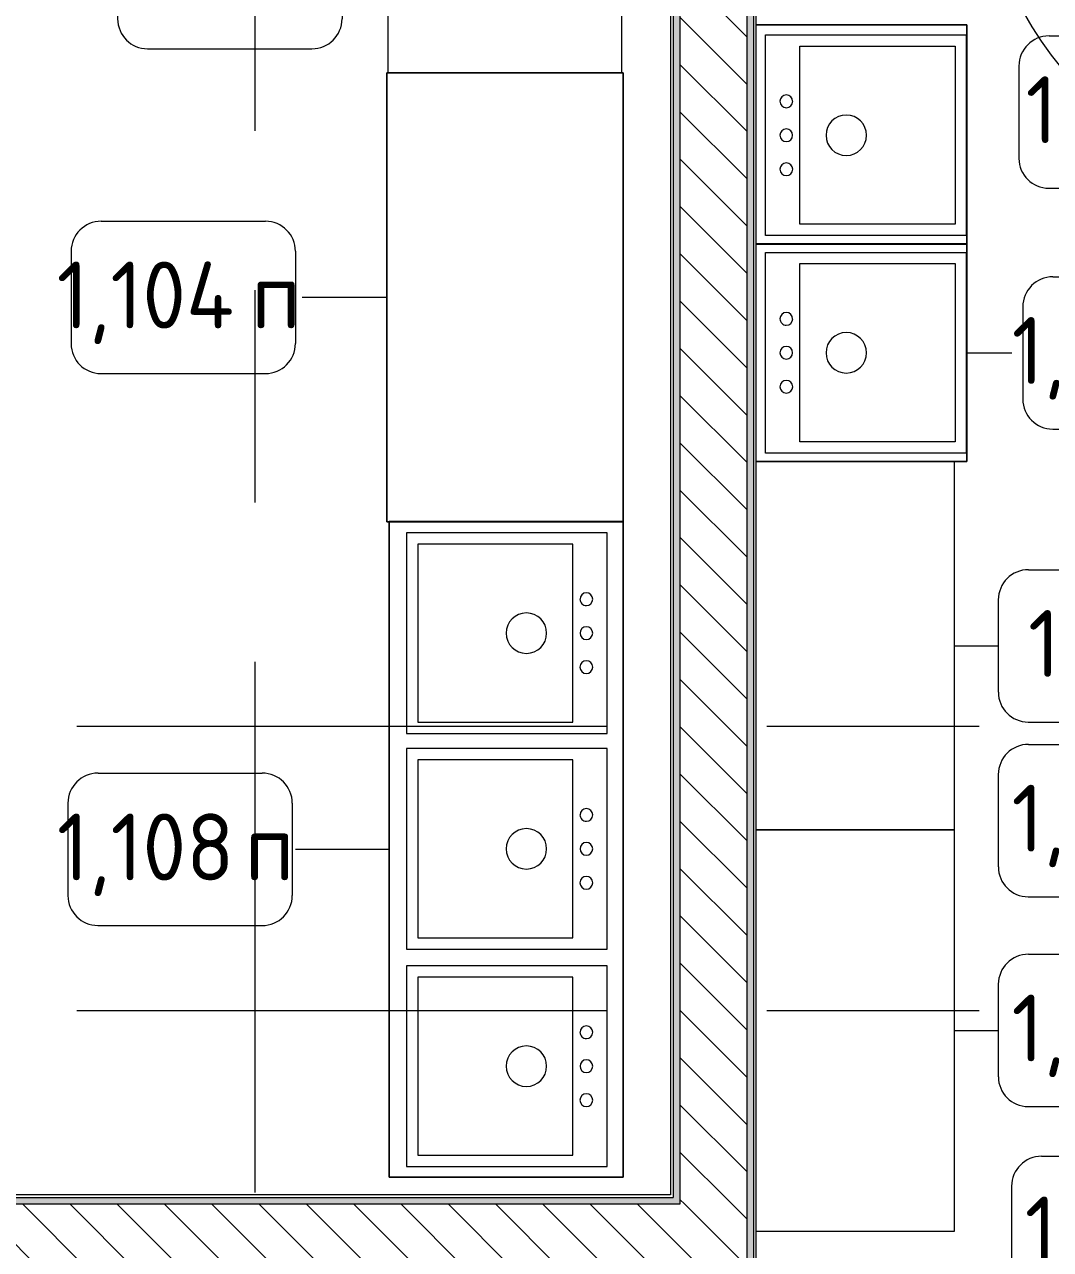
# Model space of a CAD drawing. Header units: millimetres. Extents: x 35840 to 252964, y -8553 to 29000.
# Drawn here: x 55970 to 59038, y 20585 to 24248 of the extents above; entities that cross this region are included whole.
import ezdxf

# ---------------------------------------------------------------- set-up
doc = ezdxf.new("R2010")
doc.units = ezdxf.units.MM
doc.linetypes.add('Осевая', pattern=[3175, 635, -476.25, 1587.5, -476.25])
for name, color, linetype, lineweight in [('A-DETL-GENF', 7, 'Continuous', 9), ('A-DOOR', 7, 'Continuous', 9), ('A-WALL', 7, 'Continuous', 9), ('I-FURN-IDEN', 7, 'Continuous', 9), ('I-WALL', 7, 'Continuous', 9), ('P-SANR-FIXT', 7, 'Continuous', 9), ('P-SANR-FIXT-2', 7, 'Continuous', 13), ('Оси-2', 7, 'Осевая', 9)]:
    doc.layers.add(name, color=color, linetype=linetype, lineweight=lineweight)
for name, color, linetype, lineweight, true_color in [('A-DOOR-1', 7, 'Continuous', 9, 0xc0c0c0), ('A-WALL-1', 9, 'Continuous', 9, 0x808080), ('A-WALL-FNSH-1', 9, 'Continuous', 9, 0x808080), ('I-FURN-1', 9, 'Continuous', 9, 0x808080)]:
    doc.layers.add(name, color=color, linetype=linetype, lineweight=lineweight, true_color=true_color)
doc.styles.add('GOST Common', font='GOST_Common.ttf', dxfattribs={"height": 200})
pattern_1 = [(135, (600, 0), (-70.71068, -70.71068), [])]
pattern_2 = [(0, (600, 0), (121.92, 30.48), [10.058, -81.382, 10.058, -81.382, -487.68]), (0, (600, 0), (121.92, 30.48), [-182.88, 10.058, -172.822, 10.058, -81.382, -213.36]), (0, (600, 0), (121.92, 30.48), [-457.2, 10.058, -50.902, 10.058, -142.342]), (120, (645.72, 15.24), (-87.356454, 90.345817), [10.058, -81.382, 10.058, -81.382, -487.68]), (120, (645.72, 15.24), (-87.356454, 90.345817), [-182.88, 10.058, -172.822, 10.058, -81.382, -213.36]), (120, (645.72, 15.24), (-87.356454, 90.345817), [-457.2, 10.058, -50.902, 10.058, -142.342]), (240, (660.96, 76.2), (-34.563546, -120.825817), [10.058, -81.382, 10.058, -81.382, -487.68]), (240, (660.96, 76.2), (-34.563546, -120.825817), [-182.88, 10.058, -172.822, 10.058, -81.382, -213.36]), (240, (660.96, 76.2), (-34.563546, -120.825817), [-457.2, 10.058, -50.902, 10.058, -142.342])]

# ---------------------------------------------------------------- blocks, each defined once
blk = doc.blocks.new('Дверь_Витражная_остекление_ - В-6 витраж-32305533-План расстановки мебели и оборудования 1 этажа в осях 12-23')
at = {"layer": 'A-DETL-GENF'}
for p, q in [((-535, 1080), (-490, 1080)), ((-535, 1080), (-535, 17)), ((-490, 1080), (-535, 1080)), ((-535, 1080), (-535, 17)), ((-490, 1080), (-490, 10)), ((-490, 10), (-490, 1080)), ((-535, 1000), (-490, 1000)), ((-525, 1000), (-525, 90)), ((-481, 1000), (-481, 90)), ((-535, 90), (-490, 90)), ((401, 64), (401, 19)), ((561, 54), (401, 54)), ((481, 19), (481, 64)), ((481, 64), (481, 19)), ((561, 64), (561, 19)), ((-490, 10), (-525, 10)), ((-525, 10), (-490, 10)), ((-480, 10), (-525, 10)), ((-480, 0), (-480, 10)), ((525, 10), (401, 10)), ((480, -60), (480, 10)), ((480, 10), (525, 10)), ((-480, -60), (-480, -20)), ((-525, -60), (-480, -60)), ((525, -60), (480, -60))]:
    blk.add_line(p, q, dxfattribs=at)
at = {"layer": 'A-DOOR-1'}
blk.add_line((-535, 1080), (-535, 17), dxfattribs=at)
blk.add_arc((-535, 10), 1070, 0.3759, 90, dxfattribs=at)
blk = doc.blocks.new('Стол базовый прямоугольный - 1_222п-25546298-План расстановки мебели и оборудования 1 этажа в осях 12-23')
at = {"layer": 'I-FURN-1'}
for p, q in [((350, 300), (-350, 300)), ((-350, 300), (-350, -300)), ((350, -300), (350, 300)), ((-350, -300), (350, -300))]:
    blk.add_line(p, q, dxfattribs=at)
blk = doc.blocks.new('Мойка кухонная - Мойка Steel Hammer SH R 5151 GLOWE 4-25621774-План расстановки мебели и оборудования 1 этажа в осях 12-23')
at = {"layer": 'P-SANR-FIXT'}
for p, q in [((300, 0), (-300, 0)), ((-300, 0), (-300, -600)), ((300, -600), (300, 0)), ((266.1, -102.3), (-266.6, -102.3)), ((-266.6, -102.3), (-266.6, -566.4)), ((266.1, -566.4), (266.1, -102.3)), ((-266.6, -566.4), (266.1, -566.4)), ((-300, -600), (300, -600))]:
    blk.add_line(p, q, dxfattribs=at)
for centre, radius, start, end in [((-101.6, -61.9), 19, 90, 180), ((-101.6, -61.9), 19, 180, 270), ((-101.6, -61.9), 19, 360, 90), ((-101.6, -61.9), 19.1, 270, 360), ((0, -61.9), 19, 360, 180), ((0, -61.9), 19, 180, 360), ((101.6, -61.9), 19.1, 360, 180), ((101.6, -61.9), 19.1, 180, 360), ((0, -241.3), 60.5, 360, 180), ((0, -241.3), 60.5, 180, 360)]:
    blk.add_arc(centre, radius, start, end, dxfattribs=at)
blk = doc.blocks.new('Стол базовый прямоугольный - 1_10п-25623330-План расстановки мебели и оборудования 1 этажа в осях 12-23')
at = {"layer": 'I-FURN-1'}
for p, q in [((600, 300), (-600, 300)), ((-600, 300), (-600, -292.9)), ((600, -292.9), (600, 300))]:
    blk.add_line(p, q, dxfattribs=at)
blk = doc.blocks.new('Стол базовый прямоугольный - 1_9п-25623437-План расстановки мебели и оборудования 1 этажа в осях 12-23')
at = {"layer": 'I-FURN-1'}
for p, q in [((550, 300), (-550, 300)), ((-550, 300), (-550, -292.9)), ((550, -292.9), (550, 300))]:
    blk.add_line(p, q, dxfattribs=at)
blk = doc.blocks.new('Мойка кухонная - Мойка Steel Hammer SH R 5151 GLOWE 4-25623908-План расстановки мебели и оборудования 1 этажа в осях 12-23')
at = {"layer": 'P-SANR-FIXT'}
for p, q in [((-300, 600), (300, 600)), ((-300, 0), (-300, 600)), ((300, 600), (300, 0)), ((-266.6, 566.4), (266.1, 566.4)), ((-266.6, 102.3), (-266.6, 566.4)), ((266.1, 566.4), (266.1, 102.3)), ((266.1, 102.3), (-266.6, 102.3)), ((300, 0), (-300, 0))]:
    blk.add_line(p, q, dxfattribs=at)
for centre, radius, start, end in [((0, 241.3), 60.5, 0, 180), ((0, 241.3), 60.5, 180, 0), ((-101.6, 61.9), 19, 90, 180), ((-101.6, 61.9), 19.1, 0, 90), ((0, 61.9), 19, 0, 180), ((101.6, 61.9), 19.1, 0, 180), ((-101.6, 61.9), 19, 180, 270), ((-101.6, 61.9), 19, 270, 0), ((0, 61.9), 19, 180, 0), ((101.6, 61.9), 19.1, 180, 0)]:
    blk.add_arc(centre, radius, start, end, dxfattribs=at)
blk = doc.blocks.new('Марка_Мебель - В прямоуг_Balcon_Марка-25523697-План расстановки мебели и оборудования 1 этажа в осях 12-23')
at = {"layer": 'I-FURN-IDEN'}
for p, q in [((-2.455, 2.278), (2.455, 2.278)), ((-3.355, 1.378), (-3.355, -1.384)), ((3.355, 1.378), (3.355, -1.378)), ((-2.461, -2.278), (2.455, -2.278))]:
    blk.add_line(p, q, dxfattribs=at)
for centre, radius, start, end in [((-2.455, 1.378), 0.9, 90, 180), ((2.455, 1.378), 0.9, 0, 90), ((-2.461, -1.384), 0.893, 180, 270), ((2.455, -1.378), 0.9, 270, 0)]:
    blk.add_arc(centre, radius, start, end, dxfattribs=at)

msp = doc.modelspace()

# ---------------------------------------------------------------- hatches: boundary and pattern name
at = {"layer": 'I-WALL'}
h = msp.add_hatch(dxfattribs=at)
h.set_pattern_fill('FP_20', color=256, style=0, pattern_type=2)
h.set_pattern_definition(pattern_1)
h.paths.add_polyline_path([(58006.9, 20720), (58130, 20720), (58130, 24890), (57930, 24890), (57930, 20720)])
h = msp.add_hatch(dxfattribs=at)
h.set_pattern_fill('FP_85', color=256, style=0, pattern_type=2)
h.set_pattern_definition(pattern_2)
h.paths.add_polyline_path([(58130, 18720), (58150, 18720), (58150, 19320), (58138, 19320), (58138, 19290), (58130, 19290)])
h.paths.add_polyline_path([(58138, 20420), (58150, 20420), (58150, 24810), (58130, 24810), (58130, 20450), (58138, 20450)])
h = msp.add_hatch(dxfattribs=at)
h.set_pattern_fill('FP_85', color=256, style=0, pattern_type=2)
h.set_pattern_definition(pattern_2)
h.paths.add_polyline_path([(57930, 20740), (57930, 24730), (57910, 24730), (57910, 20740)])
h = msp.add_hatch(dxfattribs=at)
h.set_pattern_fill('FP_85', color=256, style=0, pattern_type=2)
h.set_pattern_definition(pattern_2)
h.paths.add_polyline_path([(57930, 20720), (57930, 20740), (51600, 20740), (51600, 20720), (57282.2, 20720)])
h = msp.add_hatch(dxfattribs=at)
h.set_pattern_fill('FP_20', color=256, style=0, pattern_type=2)
h.set_pattern_definition(pattern_1)
h.paths.add_polyline_path([(58130, 20520), (58130, 20720), (51600, 20720), (51600, 20520), (58006.9, 20520)])

# ---------------------------------------------------------------- linework, layer by layer
at = {"layer": 'A-WALL'}
for p, q in [((58150, 24809), (58150, 20420)), ((57910, 24730), (57910, 20740)), ((51620, 20740), (57910, 20740))]:
    msp.add_line(p, q, dxfattribs=at)
at = {"layer": 'A-WALL-1'}
for p, q in [((58130, 24890), (58130, 20450)), ((57930, 24750), (57930, 20720)), ((57930, 20720), (51600, 20720))]:
    msp.add_line(p, q, dxfattribs=at)
at = {"layer": 'A-WALL-FNSH-1'}
for p, q in [((58158, 20420), (58158, 24809)), ((57902, 24722), (57902, 20748)), ((57902, 20748), (51628, 20748))]:
    msp.add_line(p, q, dxfattribs=at)
at = {"layer": 'I-FURN-1'}
for p, q in [((58788.1, 24247.7), (58158, 24247.7)), ((58158, 24247.7), (58788.1, 24247.7)), ((58788.1, 23591.9), (58788.1, 24247.7)), ((58788.1, 24247.7), (58788.1, 23591.9)), ((57056.2, 24103.4), (57053.6, 24103.4)), ((57053.6, 24103.4), (57053.6, 22760.8)), ((57053.6, 22760.8), (57053.6, 24103.4)), ((57053.6, 24103.4), (57056.2, 24103.4)), ((57756.2, 24103.4), (57056.2, 24103.4)), ((57056.2, 24103.4), (57756.2, 24103.4)), ((57760.7, 24103.4), (57756.2, 24103.4)), ((57756.2, 24103.4), (57760.7, 24103.4)), ((57760.7, 22760.8), (57760.7, 24103.4)), ((57760.7, 24103.4), (57760.7, 22760.8)), ((58158, 23591.9), (58788.1, 23591.9)), ((58788.1, 23591.9), (58158, 23591.9)), ((58788.1, 23590.9), (58158, 23590.9)), ((58158, 23590.9), (58788.1, 23590.9)), ((58788.1, 22941.4), (58788.1, 23590.9)), ((58788.1, 23590.9), (58788.1, 22941.4)), ((58158, 22941.4), (58788.1, 22941.4)), ((58788.1, 22941.4), (58158, 22941.4)), ((57053.6, 22760.8), (57060.5, 22760.8)), ((57060.5, 22760.8), (57053.6, 22760.8)), ((57760.5, 22761.5), (57060.5, 22761.5)), ((57060.5, 22761.5), (57060.5, 20801.5)), ((57060.5, 22761.5), (57760.5, 22761.5)), ((57060.5, 22760.8), (57760.5, 22760.8)), ((57760.5, 22760.8), (57060.5, 22760.8)), ((57060.5, 20801.5), (57060.5, 22760.8)), ((57760.5, 20801.5), (57760.5, 22761.5)), ((57760.5, 22760.8), (57760.5, 20801.5)), ((57060.5, 20801.5), (57760.5, 20801.5)), ((57760.5, 20801.5), (57060.5, 20801.5))]:
    msp.add_line(p, q, dxfattribs=at)
at = {"layer": 'I-FURN-IDEN'}
for p, q in [((57053.6, 23432.1), (56800.4, 23432.1)), ((58788.1, 23266.1), (58922.3, 23266.1)), ((58750.9, 22390), (58882.1, 22390)), ((57060.5, 21781.5), (56780.9, 21781.5)), ((58750.9, 21240), (58882.1, 21240))]:
    msp.add_line(p, q, dxfattribs=at)
at = {"layer": 'Оси-2'}
for p, q in [((56660, 593.7), (56660, 24898.1)), ((39140.1, 22150), (82060, 22150)), ((39140.1, 21300), (82060, 21300))]:
    msp.add_line(p, q, dxfattribs=at)

# ---------------------------------------------------------------- block references
at = {"layer": 'A-DOOR', "rotation": 180}
msp.add_blockref('Дверь_Витражная_остекление_ - В-6 витраж-32305533-План расстановки мебели и оборудования 1 этажа в осях 12-23', (59360, 24810), dxfattribs=at)
at = {"layer": 'I-FURN-1'}
msp.add_blockref('Стол базовый прямоугольный - 1_222п-25546298-План расстановки мебели и оборудования 1 этажа в осях 12-23', (57406.2, 24403.3), dxfattribs=at)
at = {"layer": 'I-FURN-1', "rotation": 270.0000000000002}
for name, p in [('Стол базовый прямоугольный - 1_9п-25623437-План расстановки мебели и оборудования 1 этажа в осях 12-23', (58450.9, 22390)), ('Стол базовый прямоугольный - 1_10п-25623330-План расстановки мебели и оборудования 1 этажа в осях 12-23', (58450.9, 21240))]:
    msp.add_blockref(name, p, dxfattribs=at)
at = {"layer": 'I-FURN-IDEN', "xscale": 99.99999999999993, "yscale": 99.99999999999993, "zscale": 99.99999999999993}
for p in [(56584.1, 24403.3), (59279.3, 23986.2), (56444.9, 23432.1), (59290.8, 23266.1), (59217.6, 22390), (59217.6, 21867.6), (56435.4, 21781.5), (59217.6, 21240), (59257.2, 20636)]:
    msp.add_blockref('Марка_Мебель - В прямоуг_Balcon_Марка-25523697-План расстановки мебели и оборудования 1 этажа в осях 12-23', p, dxfattribs=at)
at = {"layer": 'P-SANR-FIXT-2'}
for name, p, rotation in [('Мойка кухонная - Мойка Steel Hammer SH R 5151 GLOWE 4-25623908-План расстановки мебели и оборудования 1 этажа в осях 12-23', (58186.2, 23916.9), 270.0000000000004), ('Мойка кухонная - Мойка Steel Hammer SH R 5151 GLOWE 4-25623908-План расстановки мебели и оборудования 1 этажа в осях 12-23', (58186.2, 23266.4), 270.0000000000004), ('Мойка кухонная - Мойка Steel Hammer SH R 5151 GLOWE 4-25621774-План расстановки мебели и оборудования 1 этажа в осях 12-23', (57712.2, 22428), 269.9999999999996), ('Мойка кухонная - Мойка Steel Hammer SH R 5151 GLOWE 4-25621774-План расстановки мебели и оборудования 1 этажа в осях 12-23', (57712.2, 21783), 269.9999999999996), ('Мойка кухонная - Мойка Steel Hammer SH R 5151 GLOWE 4-25621774-План расстановки мебели и оборудования 1 этажа в осях 12-23', (57712.2, 21133), 269.9999999999996)]:
    msp.add_blockref(name, p, dxfattribs=dict(at, rotation=rotation))

# ---------------------------------------------------------------- texts
at = {"layer": 'I-FURN-IDEN', "char_height": 200, "attachment_point": 1, "style": 'GOST Common'}
for s, insert, width in [('1,32', (58963.8, 24093.2), 553.164), ('1,104', (56066.4, 23539.2), 705.485), ('\\fGOST Common|b0|i0|c204|p34|;п', (56648.5, 23539.2), 176.371), ('1,100', (58922.3, 23373.2), 681.434), ('1,9', (58971.1, 22497.1), 384.81), ('1,10', (58921.6, 21974.6), 505.063), ('1,108', (56066.9, 21888.5), 681.434), ('\\fGOST Common|b0|i0|c204|p34|;п', (56629.2, 21888.5), 176.371), ('1,10', (58921.6, 21347.1), 505.063), ('1,10', (58961.2, 20743.1), 505.063)]:
    msp.add_mtext(s, dxfattribs=dict(at, insert=insert, width=width))

doc.saveas('drawing.dxf')
